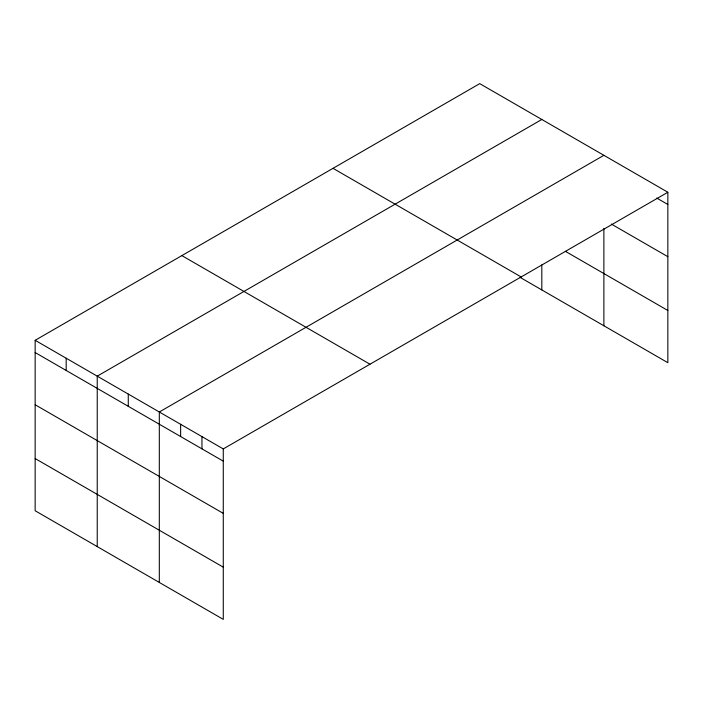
<?xml version="1.0" encoding="UTF-8"?>
<svg xmlns="http://www.w3.org/2000/svg" width="703" height="703" viewBox="0 0 703 703"><rect width="100%" height="100%" fill="white"/><g stroke="black" fill="none" stroke-linecap="round" stroke-linejoin="round"><path stroke-width="1.05" d="M35.15 340.305L223.273 448.918L223.273 619.369L35.15 510.756L35.15 340.305L479.727 83.631L667.85 192.244L667.85 362.695L520.176 277.43M541.811 119.475L97.234 376.149L97.234 546.6M603.886 155.319L159.309 411.993L159.309 582.435M223.273 448.918L667.85 192.244M656.725 198.061L667.85 204.485M611.302 224.046L667.85 256.692M565.326 251.287L667.85 310.489M333.02 168.333L521.143 276.947M181.857 255.602L369.98 364.216M35.15 352.546L223.273 461.159M35.15 404.752L223.273 513.366M35.15 458.549L223.273 567.163M603.886 228.37L603.886 325.761M541.811 264.908L541.811 289.926M201.954 436.607L201.954 448.848M180.636 424.296L180.636 436.537M128.271 394.067L128.271 406.308M66.187 358.231L66.187 370.463"/></g></svg>
